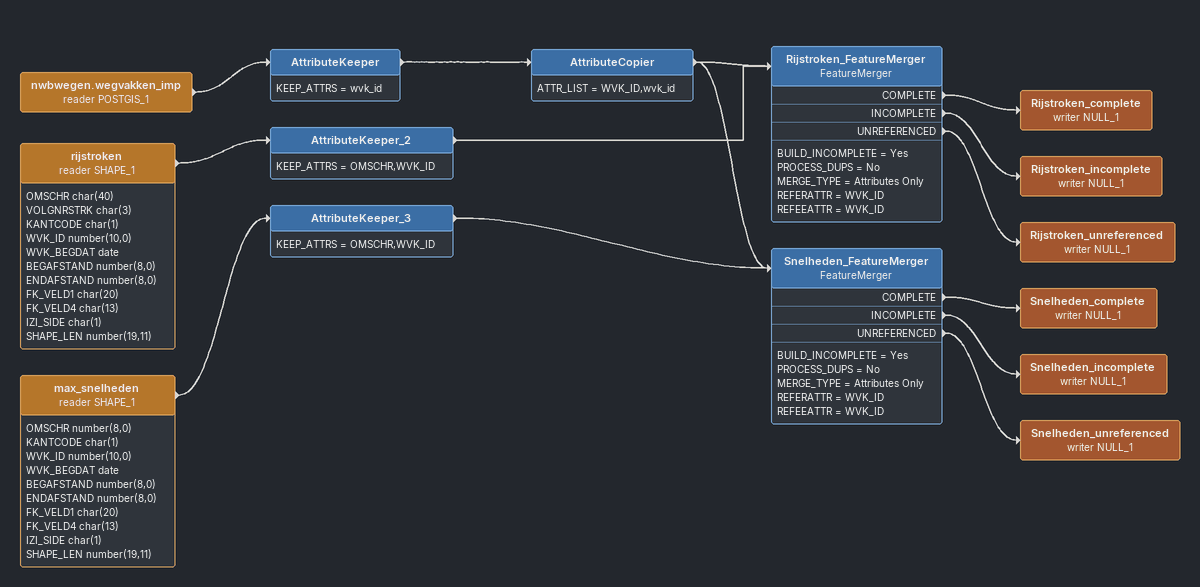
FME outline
nwbwegen.wegvakken_imp (reader POSTGIS_1)
    -> AttributeKeeper
AttributeKeeper
    KEEP_ATTRS = wvk_id
    -> AttributeCopier
AttributeCopier
    ATTR_LIST = WVK_ID,wvk_id
    -> Rijstroken_FeatureMerger
    -> Snelheden_FeatureMerger
rijstroken (reader SHAPE_1)
    attributes: OMSCHR char(40), VOLGNRSTRK char(3), KANTCODE char(1), WVK_ID number(10,0), WVK_BEGDAT date, BEGAFSTAND number(8,0), ENDAFSTAND number(8,0), FK_VELD1 char(20), FK_VELD4 char(13), IZI_SIDE char(1), SHAPE_LEN number(19,11)
    -> AttributeKeeper_2
AttributeKeeper_2
    KEEP_ATTRS = OMSCHR,WVK_ID
    -> Rijstroken_FeatureMerger
Rijstroken_FeatureMerger: FeatureMerger
    BUILD_INCOMPLETE = Yes
    PROCESS_DUPS = No
    MERGE_TYPE = Attributes Only
    REFERATTR = WVK_ID
    REFEEATTR = WVK_ID
    COMPLETE -> Rijstroken_complete (writer NULL_1)
    INCOMPLETE -> Rijstroken_incomplete (writer NULL_1)
    UNREFERENCED -> Rijstroken_unreferenced (writer NULL_1)
Rijstroken_complete (writer NULL_1)
Rijstroken_incomplete (writer NULL_1)
Rijstroken_unreferenced (writer NULL_1)
max_snelheden (reader SHAPE_1)
    attributes: OMSCHR number(8,0), KANTCODE char(1), WVK_ID number(10,0), WVK_BEGDAT date, BEGAFSTAND number(8,0), ENDAFSTAND number(8,0), FK_VELD1 char(20), FK_VELD4 char(13), IZI_SIDE char(1), SHAPE_LEN number(19,11)
    -> AttributeKeeper_3
AttributeKeeper_3
    KEEP_ATTRS = OMSCHR,WVK_ID
    -> Snelheden_FeatureMerger
Snelheden_FeatureMerger: FeatureMerger
    BUILD_INCOMPLETE = Yes
    PROCESS_DUPS = No
    MERGE_TYPE = Attributes Only
    REFERATTR = WVK_ID
    REFEEATTR = WVK_ID
    COMPLETE -> Snelheden_complete (writer NULL_1)
    INCOMPLETE -> Snelheden_incomplete (writer NULL_1)
    UNREFERENCED -> Snelheden_unreferenced (writer NULL_1)
Snelheden_complete (writer NULL_1)
Snelheden_incomplete (writer NULL_1)
Snelheden_unreferenced (writer NULL_1)
